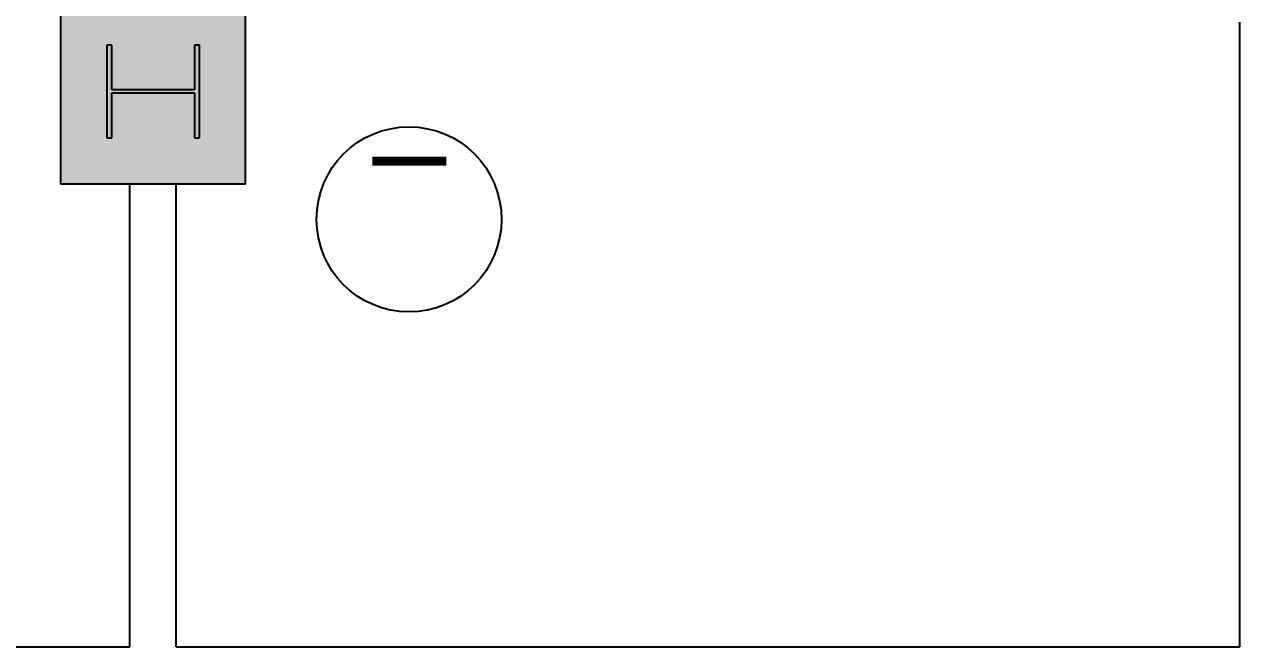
# Model space of a CAD drawing. Header units: millimetres. Extents: x 10479 to 135323, y 879012 to 965592.
# Drawn here: x 54425 to 59682, y 929502 to 932192 of the extents above; entities that cross this region are included whole.
import ezdxf
from ezdxf.enums import TextEntityAlignment as Align

# ---------------------------------------------------------------- set-up
doc = ezdxf.new("R2010")
doc.units = ezdxf.units.MM
doc.layers.add('$CHAR', color=3, linetype='Continuous')
doc.styles.add('돋움', font='')
doc.styles.get('돋움').set_extended_font_data('Dotum')

# ---------------------------------------------------------------- blocks, each defined once
blk = doc.blocks.new('14F')
h = blk.add_hatch(color=8)
h.dxf.hatch_style = 1
h.paths.add_polyline_path([(-144618.1, 758341.9), (-144618.1, 759341.9), (-145418.1, 759341.9), (-145418.1, 758341.9)])
at = {"color": 8}
for p, q in [((-145418.1, 759341.9), (-145418.1, 758341.9)), ((-144618.1, 758341.9), (-144618.1, 759341.9)), ((-140318.1, 756341.9), (-140318.1, 759041.9)), ((-145218.1, 758941.9), (-145218.1, 758541.9)), ((-145197.1, 758941.9), (-145218.1, 758941.9)), ((-145197.1, 758748.4), (-145197.1, 758941.9)), ((-144818.1, 758941.9), (-144839.1, 758941.9)), ((-144839.1, 758941.9), (-144839.1, 758748.4)), ((-144818.1, 758541.9), (-144818.1, 758941.9)), ((-144839.1, 758748.4), (-145197.1, 758748.4)), ((-145197.1, 758541.9), (-145197.1, 758735.4)), ((-145197.1, 758735.4), (-144839.1, 758735.4)), ((-144839.1, 758735.4), (-144839.1, 758541.9)), ((-145218.1, 758541.9), (-145197.1, 758541.9)), ((-144839.1, 758541.9), (-144818.1, 758541.9)), ((-145418.1, 758341.9), (-144618.1, 758341.9)), ((-145118.1, 756341.9), (-145118.1, 758341.9)), ((-144918.1, 756341.9), (-144918.1, 758341.9)), ((-151018.1, 756341.9), (-145118.1, 756341.9)), ((-144918.1, 756341.9), (-140318.1, 756341.9))]:
    blk.add_line(p, q, dxfattribs=at)
blk.add_circle((-143911.2, 758189), 400, dxfattribs=at)
at = {"color": 8, "linetype": 'ByBlock', "ltscale": 0.1, "style": '돋움'}
for tag, p in [('HRD기획팀', (-160031.5, 780698.2, 0)), ('인재전략팀', (-162408.7, 780698.2, 0)), ('기업문화팀', (-157519.3, 780698.2, 0)), ('뷰티교육팀', (-152663.4, 780698.2, 0)), ('자산관리팀', (-147978.3, 780698.2, 0)), ('그룹HR팀', (-166987.1, 780698.2, 0)), ('법무팀', (-145354.1, 780698.2, 0)), ('특허팀', (-142261.1, 780698.2, 0)), ('상표팀', (-139438.1, 780698.2, 0))]:
    blk.add_attdef(tag, text='', height=356.2, rotation=90, dxfattribs=at).set_placement(p, align=Align.MIDDLE_CENTER)
at = {"color": 8, "style": '돋움'}
blk.add_attdef('1', text='', height=420, rotation=180, dxfattribs=at).set_placement((-143911.2, 758189), align=Align.MIDDLE)

msp = doc.modelspace()

# ---------------------------------------------------------------- block references
at = {"layer": '$CHAR', "color": 1}
ref = msp.add_blockref('14F', (200000, 173159.8), dxfattribs=at)
ref.add_attrib('1', '_', dxfattribs={"layer": '0', "color": 8, "height": 420, "rotation": 180, "style": '돋움'}).set_placement((56088.8, 931348.8), align=Align.MIDDLE)

doc.saveas('drawing.dxf')
